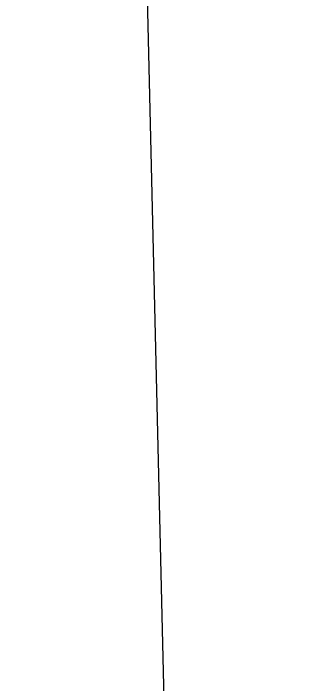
# Model space of a CAD drawing. Header units: metres. Extents: x 180 to 3220, y 13789 to 15035.
# Drawn here: x 767.79 to 770.41, y 14558.77 to 14564.77 of the extents above; entities that cross this region are included whole.
import ezdxf

# ---------------------------------------------------------------- set-up
doc = ezdxf.new("R2010")
doc.units = ezdxf.units.M
doc.header["$MEASUREMENT"] = 0
doc.layers.add('50 Дендроплан (привязки)', color=7, linetype='Continuous')
doc.styles.get("Standard").update_dxf_attribs({"font": 'arial.ttf'})
doc.dimstyles.get("Standard").update_dxf_attribs({"dimtxt": 0.18, "dimasz": 0.18, "dimexe": 0.18, "dimexo": 0.0625, "dimgap": 0.09, "dimtad": 0, "dimtih": 1, "dimtoh": 1, "dimdec": 4, "dimzin": 0, "dimdsep": 46, "dimtxsty": 'Standard', "dimcen": 0.09, "dimadec": 0, "dimazin": 0, "dimtfac": 1, "dimtdec": 4, "dimtofl": 0, "dimtmove": 0, "dimatfit": 3, "dimfxl": 1, "dimtolj": 1, "dimtzin": 0, "dimarcsym": 0})

# ---------------------------------------------------------------- blocks, each defined once
blk = doc.blocks.new('*D259')
at = {"layer": '50 Дендроплан (привязки)', "color": 0, "lineweight": 0, "ltscale": 4}
for p, q in [((744.7028, 14595.9023), (744.7294, 14596.0168)), ((745.1756, 14595.7282), (1980.9011, 14308.3572)), ((3219.2741, 14020.3705), (1983.5487, 14307.7415)), ((3219.7753, 14020.3181), (3219.8019, 14020.4326))]:
    blk.add_line(p, q, dxfattribs=at)
at = {"layer": '50 Дендроплан (привязки)', "color": 0, "lineweight": 5, "ltscale": 4}
for points in [[(745.1945, 14595.8094), (745.1567, 14595.647), (744.6886, 14595.8415)], [(3219.293, 14020.4517), (3219.2553, 14020.2893), (3219.7612, 14020.2573)]]:
    blk.add_solid(points, dxfattribs=at)
at = {"layer": '50 Дендроплан (привязки)', "color": 0, "ltscale": 4, "insert": (1982.2249, 14308.0494), "char_height": 0.5, "attachment_point": 5}
blk.add_mtext('\\A1;2541.12', dxfattribs=at)
blk = doc.blocks.new('*D267')
at = {"layer": '50 Дендроплан (привязки)', "color": 0, "lineweight": 0, "ltscale": 4}
for p, q in [((770.9532, 14595.3164), (768.079, 14595.2472)), ((768.271, 14594.7517), (768.7285, 14575.7278)), ((769.2026, 14556.0129), (768.7451, 14575.0369)), ((771.9088, 14555.5778), (769.0346, 14555.5087))]:
    blk.add_line(p, q, dxfattribs=at)
at = {"layer": '50 Дендроплан (привязки)', "color": 0, "lineweight": 5, "ltscale": 4}
for points in [[(768.3543, 14594.7537), (768.1877, 14594.7497), (768.259, 14595.2516)], [(769.2859, 14556.0149), (769.1193, 14556.0109), (769.2146, 14555.5131)]]:
    blk.add_solid(points, dxfattribs=at)
at = {"layer": '50 Дендроплан (привязки)', "color": 0, "ltscale": 4, "insert": (768.7368, 14575.3823), "char_height": 0.5, "attachment_point": 5}
blk.add_mtext('\\A1;39.75', dxfattribs=at)

msp = doc.modelspace()

# ---------------------------------------------------------------- dimensions: what is measured, and where the dimension line sits
at = {"layer": '50 Дендроплан (привязки)', "ltscale": 4}
for p1, p2, distance, picture, middle in [((3219.7612, 14020.2573), (744.6886, 14595.8415), 0, '*D259', (1982.2249, 14308.0494)), ((771.0157, 14595.3179), (771.9713, 14555.5794), -2.7575, '*D267', (768.7368, 14575.3823))]:
    dim = msp.add_aligned_dim(p1=p1, p2=p2, distance=distance, dimstyle='Standard', override={"dimtxt": 0.5, "dimasz": 0.5, "dimdec": 2, "dimlwd": 0, "dimlwe": 0}, dxfattribs=at)
    dim.commit()
    dim.dimension.update_dxf_attribs({"geometry": picture, "text_midpoint": middle})

doc.saveas('drawing.dxf')
